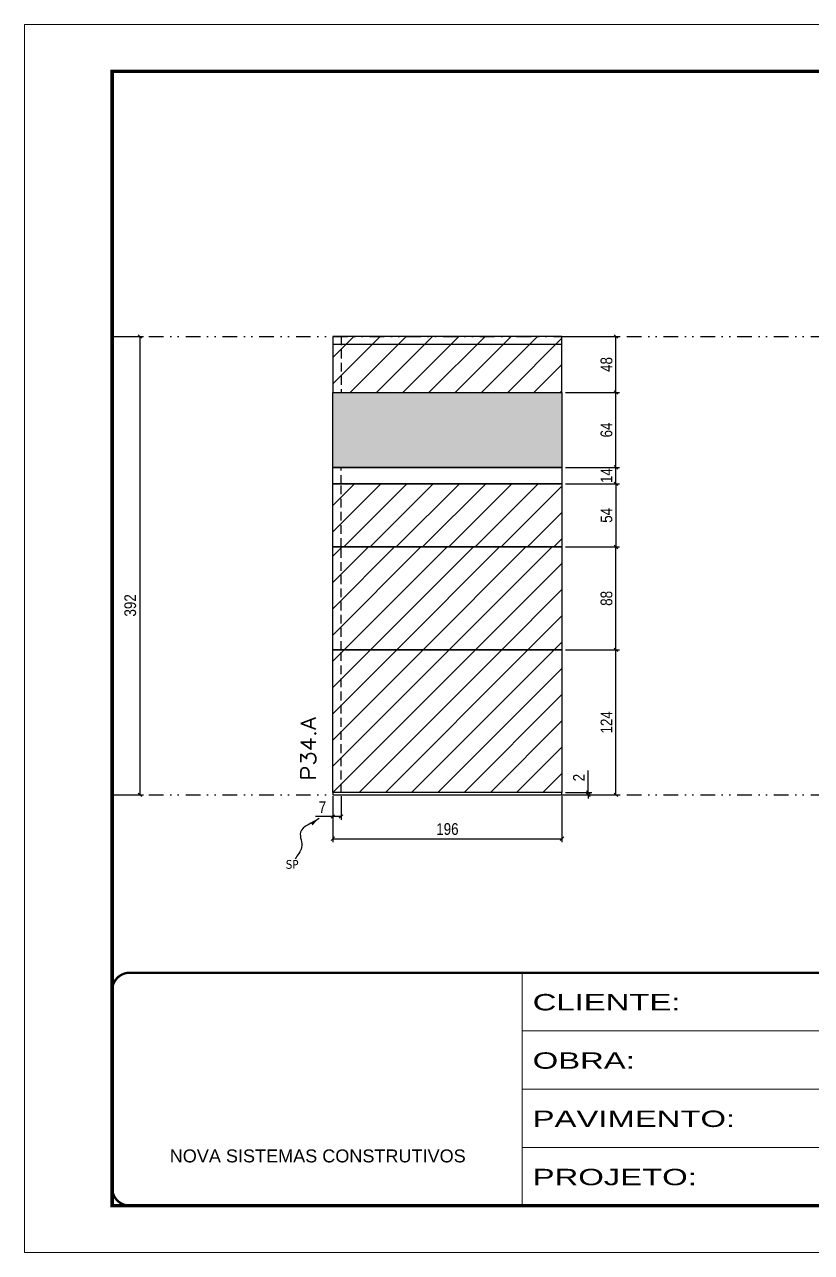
# Model space of a CAD drawing. Extents: x 28748 to 35002, y 14885 to 43501.
# Drawn here: x 31932 to 32605, y 26371 to 27421 of the extents above; entities that cross this region are included whole.
import ezdxf

# ---------------------------------------------------------------- set-up
doc = ezdxf.new("R2010")
doc.units = 0
for name, pattern in [('CONTINUO', [0]), ('DASHED', [0.75, 0.5, -0.25]), ('DIVIDE2', [0.625, 0.25, -0.125, 0, -0.125, 0, -0.125]), ('HIDDEN', [0.375, 0.25, -0.125])]:
    doc.linetypes.add(name, pattern=pattern)
for name, color, linetype in [('COTA', 241, 'Continuous'), ('Nível', 160, 'Continuous'), ('Painéis', 200, 'Continuous'), ('SARR_2.2x7', 40, 'Continuous'), ('Sarrafo de Pressão', 42, 'HIDDEN'), ('texto', 7, 'Continuous')]:
    doc.layers.add(name, color=color, linetype=linetype)
for name, color, linetype, lineweight in [('Folhas', 255, 'Continuous', 9), ('Hachura', 251, 'Continuous', 9), ('SARRAFO DE PRESSAO', 251, 'DASHED', 9), ('Texto Seção', 7, 'Continuous', 15)]:
    doc.layers.add(name, color=color, linetype=linetype, lineweight=lineweight)
doc.styles.add('ARIAL', font='arial.ttf')
doc.styles.add('COTA TECNICA', font='techl___.ttf', dxfattribs={"height": 10})
doc.styles.add('COTA TECNICA-50', font='techl___.ttf', dxfattribs={"height": 10})
doc.styles.add('REGUA-120', font='ROMANS.shx', dxfattribs={"height": 15})
doc.styles.get("Standard").update_dxf_attribs({"font": 'arial.ttf'})
doc.styles.add('Tecnologia', font='')
doc.styles.get('Tecnologia').set_extended_font_data('Forgotten Futurist')
doc.dimstyles.new('COTA PAINEL-50', dxfattribs={"dimtxt": 10, "dimasz": 3, "dimexe": 3, "dimexo": 3, "dimgap": 3, "dimtad": 1, "dimdec": 1, "dimzin": 12, "dimdsep": 46, "dimtxsty": 'COTA TECNICA-50', "dimblk1": 'OBLIQUE', "dimblk2": 'OBLIQUE', "dimsah": 1, "dimcen": 0.9, "dimclrd": 4, "dimclre": 4, "dimclrt": 240, "dimadec": 1, "dimazin": 3, "dimtfac": 1, "dimtdec": 1, "dimtmove": 0, "dimatfit": 3, "dimfxl": 1, "dimtolj": 1, "dimtzin": 12, "dimarcsym": 0})
doc.dimstyles.new('PAINEL', dxfattribs={"dimtxt": 10, "dimasz": 3, "dimexe": 3, "dimexo": 3, "dimgap": 3, "dimtad": 1, "dimdec": 1, "dimzin": 12, "dimdsep": 46, "dimtxsty": 'COTA TECNICA', "dimblk1": 'OBLIQUE', "dimblk2": 'OBLIQUE', "dimsah": 1, "dimcen": 0.9, "dimclrd": 4, "dimclre": 4, "dimclrt": 240, "dimadec": 1, "dimazin": 3, "dimtfac": 1, "dimtdec": 1, "dimtmove": 0, "dimatfit": 3, "dimfxl": 1, "dimtolj": 1, "dimtzin": 12, "dimarcsym": 0})
doc.dimstyles.get("Standard").update_dxf_attribs({"dimtxt": 0.18, "dimasz": 0.18, "dimexe": 0.18, "dimexo": 0.0625, "dimgap": 0.09, "dimtad": 0, "dimtih": 1, "dimtoh": 1, "dimdec": 4, "dimzin": 0, "dimdsep": 46, "dimtxsty": 'Standard', "dimcen": 0.09, "dimadec": 0, "dimazin": 0, "dimtfac": 1, "dimtdec": 4, "dimtofl": 0, "dimtmove": 0, "dimatfit": 3, "dimfxl": 1, "dimtolj": 1, "dimtzin": 0, "dimarcsym": 0})
pattern_1 = [(45, (-97089.158, -2076.637), (-11.2253202, 11.2253202), [])]

# ---------------------------------------------------------------- blocks, each defined once
blk = doc.blocks.new('9999999999')
at = {"color": 30, "linetype": 'CONTINUO'}
for p, q in [((98564.6, 34230.2), (98564.6, 34429.4)), ((98564.6, 34379.6), (99584, 34379.6)), ((98564.6, 34329.8), (99488, 34329.8)), ((98564.6, 34280), (99488, 34280))]:
    blk.add_line(p, q, dxfattribs=at)
at = {"color": 30, "linetype": 'CONTINUO', "const_width": 2}
blk.add_lwpolyline([(99584, 34230.2), (99584, 34414.4, 0.414214), (99569, 34429.4), (98229, 34429.4, 0.414214), (98214, 34414.4), (98214, 34245.2, 0.414214), (98229, 34230.2), (99584, 34230.2)], format="xyb", dxfattribs=at)
at = {"layer": 'Folhas'}
blk.add_lwpolyline([(98139, 34190.2), (99624, 34190.2), (99624, 35240.2), (98139, 35240.2)], close=True, dxfattribs=at)
at = {"layer": 'Folhas', "color": 30, "const_width": 3}
blk.add_lwpolyline([(98214, 34230.2), (99584, 34230.2), (99584, 35200.2), (98214, 35200.2)], close=True, dxfattribs=at)
at = {"color": 7, "linetype": 'Continuous', "ltscale": 5, "style": 'ARIAL'}
blk.add_text('NOVA SISTEMAS CONSTRUTIVOS', height=11.059, dxfattribs=at).set_placement((98263.2, 34267.2))
at = {"layer": 'Folhas', "color": 7, "style": 'Tecnologia', "width": 1.5}
for s, p in [('CLIENTE:', (98573.7, 34397.2)), ('OBRA:', (98573.7, 34347.3)), ('PAVIMENTO:', (98573.7, 34297.5)), ('PROJETO:', (98573.7, 34247.7))]:
    blk.add_text(s, height=14, dxfattribs=at).set_placement(p)
blk = doc.blocks.new('_Oblique')
at = {"color": 0, "linetype": 'ByBlock', "lineweight": -2}
blk.add_line((-0.5, -0.5), (0.5, 0.5), dxfattribs=at)
blk = doc.blocks.new('*D1090')
at = {"layer": 'COTA', "color": 4, "linetype": 'ByBlock', "lineweight": -2, "transparency": 16777216}
for p, q in [((32009.8, 27154), (32033.6, 27154)), ((32030.6, 27154), (32030.6, 26762)), ((32009.8, 26762), (32033.6, 26762))]:
    blk.add_line(p, q, dxfattribs=at)
at = {"layer": 'Defpoints', "color": 0, "linetype": 'ByBlock', "transparency": 16777216}
for p in [(32006.8, 27154), (32006.8, 26762), (32030.6, 26762)]:
    blk.add_point(p, dxfattribs=at)
at = {"layer": 'COTA', "color": 4, "linetype": 'ByBlock', "lineweight": -2, "transparency": 16777216, "xscale": 3, "yscale": 3, "zscale": 3}
for p, rotation in [((32030.6, 27154), 90), ((32030.6, 26762), 270)]:
    blk.add_blockref('_Oblique', p, dxfattribs=dict(at, rotation=rotation))
at = {"layer": 'COTA', "color": 240, "linetype": 'ByBlock', "transparency": 16777216, "insert": (32022.3, 26924), "char_height": 10, "attachment_point": 5, "rotation": 90, "style": 'COTA TECNICA'}
blk.add_mtext('\\A1;392', dxfattribs=at)
blk = doc.blocks.new('*D1091')
at = {"layer": 'COTA', "color": 4, "lineweight": -2, "transparency": 16777216}
for p, q in [((32195.6, 26761), (32195.6, 26721.5)), ((32391.6, 26761), (32391.6, 26721.5)), ((32195.6, 26724.5), (32391.6, 26724.5))]:
    blk.add_line(p, q, dxfattribs=at)
at = {"layer": 'Defpoints', "color": 0, "transparency": 16777216}
for p in [(32195.6, 26764), (32391.6, 26764), (32391.6, 26724.5)]:
    blk.add_point(p, dxfattribs=at)
at = {"layer": 'COTA', "color": 4, "lineweight": -2, "transparency": 16777216, "xscale": 3, "yscale": 3, "zscale": 3, "rotation": 180}
blk.add_blockref('_Oblique', (32195.6, 26724.5), dxfattribs=at)
at = {"layer": 'COTA', "color": 4, "lineweight": -2, "transparency": 16777216, "xscale": 3, "yscale": 3, "zscale": 3}
blk.add_blockref('_Oblique', (32391.6, 26724.5), dxfattribs=at)
at = {"layer": 'COTA', "color": 240, "transparency": 16777216, "insert": (32293.6, 26732.7), "char_height": 10, "attachment_point": 5, "style": 'COTA TECNICA'}
blk.add_mtext('\\A1;196', dxfattribs=at)
blk = doc.blocks.new('*D1092')
at = {"layer": 'COTA', "color": 4, "lineweight": -2, "transparency": 16777216}
for p, q in [((32394.6, 27106), (32440.8, 27106)), ((32437.8, 27042), (32437.8, 27106)), ((32394.6, 27042), (32440.8, 27042))]:
    blk.add_line(p, q, dxfattribs=at)
at = {"layer": 'Defpoints', "color": 0, "transparency": 16777216}
for p in [(32391.6, 27106), (32437.8, 27106), (32391.6, 27042)]:
    blk.add_point(p, dxfattribs=at)
at = {"layer": 'COTA', "color": 4, "lineweight": -2, "transparency": 16777216, "xscale": 3, "yscale": 3, "zscale": 3}
for p, rotation in [((32437.8, 27106), 90), ((32437.8, 27042), 270)]:
    blk.add_blockref('_Oblique', p, dxfattribs=dict(at, rotation=rotation))
at = {"layer": 'COTA', "color": 240, "transparency": 16777216, "insert": (32429.7, 27074), "char_height": 10, "attachment_point": 5, "rotation": 90, "style": 'COTA TECNICA'}
blk.add_mtext('\\A1;64', dxfattribs=at)
blk = doc.blocks.new('*D1093')
at = {"layer": 'COTA', "color": 4, "lineweight": -2, "transparency": 16777216}
for p, q in [((32195.6, 26759), (32195.6, 26740.5)), ((32202.6, 26761), (32202.6, 26740.5)), ((32195.6, 26743.5), (32180.8, 26743.5)), ((32202.6, 26743.5), (32195.6, 26743.5))]:
    blk.add_line(p, q, dxfattribs=at)
at = {"layer": 'Defpoints', "color": 0, "transparency": 16777216}
for p in [(32195.6, 26762), (32202.6, 26764), (32195.6, 26743.5)]:
    blk.add_point(p, dxfattribs=at)
at = {"layer": 'COTA', "color": 4, "lineweight": -2, "transparency": 16777216, "xscale": 3, "yscale": 3, "zscale": 3, "rotation": 180}
blk.add_blockref('_Oblique', (32195.6, 26743.5), dxfattribs=at)
at = {"layer": 'COTA', "color": 4, "lineweight": -2, "transparency": 16777216, "xscale": 3, "yscale": 3, "zscale": 3}
blk.add_blockref('_Oblique', (32202.6, 26743.5), dxfattribs=at)
at = {"layer": 'COTA', "color": 240, "transparency": 16777216, "insert": (32186.7, 26751.5), "char_height": 10, "attachment_point": 5, "style": 'COTA TECNICA-50'}
blk.add_mtext('\\A1;7', dxfattribs=at)
blk = doc.blocks.new('*D1094')
at = {"layer": 'COTA', "color": 4, "lineweight": -2, "transparency": 16777216}
for p, q in [((32394.6, 26886), (32440.8, 26886)), ((32437.8, 26762), (32437.8, 26886)), ((32394.6, 26762), (32440.8, 26762))]:
    blk.add_line(p, q, dxfattribs=at)
at = {"layer": 'Defpoints', "color": 0, "transparency": 16777216}
for p in [(32391.6, 26886), (32437.8, 26886), (32391.6, 26762)]:
    blk.add_point(p, dxfattribs=at)
at = {"layer": 'COTA', "color": 4, "lineweight": -2, "transparency": 16777216, "xscale": 3, "yscale": 3, "zscale": 3}
for p, rotation in [((32437.8, 26886), 90), ((32437.8, 26762), 270)]:
    blk.add_blockref('_Oblique', p, dxfattribs=dict(at, rotation=rotation))
at = {"layer": 'COTA', "color": 240, "transparency": 16777216, "insert": (32429.7, 26824), "char_height": 10, "attachment_point": 5, "rotation": 90, "style": 'COTA TECNICA-50'}
blk.add_mtext('\\A1;124', dxfattribs=at)
blk = doc.blocks.new('*D1095')
at = {"layer": 'COTA', "color": 4, "lineweight": -2, "transparency": 16777216}
for p, q in [((32414.1, 26764), (32414.1, 26782.8)), ((32394.6, 26764), (32417.1, 26764)), ((32394.6, 26762), (32417.1, 26762)), ((32414.1, 26762), (32414.1, 26764)), ((32414.1, 26762), (32414.1, 26759))]:
    blk.add_line(p, q, dxfattribs=at)
at = {"layer": 'Defpoints', "color": 0, "transparency": 16777216}
for p in [(32391.6, 26764), (32391.6, 26762), (32414.1, 26762)]:
    blk.add_point(p, dxfattribs=at)
at = {"layer": 'COTA', "color": 4, "lineweight": -2, "transparency": 16777216, "xscale": 3, "yscale": 3, "zscale": 3}
for p, rotation in [((32414.1, 26764), 270), ((32414.1, 26762), 90)]:
    blk.add_blockref('_Oblique', p, dxfattribs=dict(at, rotation=rotation))
at = {"layer": 'COTA', "color": 240, "transparency": 16777216, "insert": (32406.1, 26776.7), "char_height": 10, "attachment_point": 5, "rotation": 90, "style": 'COTA TECNICA-50'}
blk.add_mtext('\\A1;2', dxfattribs=at)
blk = doc.blocks.new('*D1096')
at = {"layer": 'COTA', "color": 4, "linetype": 'ByBlock', "lineweight": -2, "transparency": 16777216}
for p, q in [((32394.6, 26974), (32440.8, 26974)), ((32437.8, 26886), (32437.8, 26974)), ((32394.6, 26886), (32440.8, 26886))]:
    blk.add_line(p, q, dxfattribs=at)
at = {"layer": 'Defpoints', "color": 0, "linetype": 'ByBlock', "transparency": 16777216}
for p in [(32391.6, 26974), (32437.8, 26974), (32391.6, 26886)]:
    blk.add_point(p, dxfattribs=at)
at = {"layer": 'COTA', "color": 4, "linetype": 'ByBlock', "lineweight": -2, "transparency": 16777216, "xscale": 3, "yscale": 3, "zscale": 3}
for p, rotation in [((32437.8, 26974), 90), ((32437.8, 26886), 270)]:
    blk.add_blockref('_Oblique', p, dxfattribs=dict(at, rotation=rotation))
at = {"layer": 'COTA', "color": 240, "linetype": 'ByBlock', "transparency": 16777216, "insert": (32429.7, 26930), "char_height": 10, "attachment_point": 5, "rotation": 90, "style": 'COTA TECNICA'}
blk.add_mtext('\\A1;88', dxfattribs=at)
blk = doc.blocks.new('*D1417')
at = {"layer": 'COTA', "color": 4, "lineweight": -2, "transparency": 16777216}
for p, q in [((32394.6, 27154), (32440.8, 27154)), ((32437.8, 27106), (32437.8, 27154)), ((32394.6, 27106), (32440.8, 27106))]:
    blk.add_line(p, q, dxfattribs=at)
at = {"layer": 'Defpoints', "color": 0, "transparency": 16777216}
for p in [(32391.6, 27154), (32437.8, 27154), (32391.6, 27106)]:
    blk.add_point(p, dxfattribs=at)
at = {"layer": 'COTA', "color": 4, "lineweight": -2, "transparency": 16777216, "xscale": 3, "yscale": 3, "zscale": 3}
for p, rotation in [((32437.8, 27154), 90), ((32437.8, 27106), 270)]:
    blk.add_blockref('_Oblique', p, dxfattribs=dict(at, rotation=rotation))
at = {"layer": 'COTA', "color": 240, "transparency": 16777216, "insert": (32429.7, 27130), "char_height": 10, "attachment_point": 5, "rotation": 90, "style": 'COTA TECNICA-50'}
blk.add_mtext('\\A1;48', dxfattribs=at)
blk = doc.blocks.new('*D2378')
at = {"layer": 'COTA', "color": 4, "lineweight": -2, "transparency": 16777216}
for p, q in [((32394.6, 27028), (32440.8, 27028)), ((32437.8, 27028), (32437.8, 26974)), ((32394.6, 26974), (32440.8, 26974))]:
    blk.add_line(p, q, dxfattribs=at)
at = {"layer": 'Defpoints', "color": 0, "transparency": 16777216}
for p in [(32391.6, 27028), (32391.6, 26974), (32437.8, 26974)]:
    blk.add_point(p, dxfattribs=at)
at = {"layer": 'COTA', "color": 4, "lineweight": -2, "transparency": 16777216, "xscale": 3, "yscale": 3, "zscale": 3}
for p, rotation in [((32437.8, 27028), 90), ((32437.8, 26974), 270)]:
    blk.add_blockref('_Oblique', p, dxfattribs=dict(at, rotation=rotation))
at = {"layer": 'COTA', "color": 240, "transparency": 16777216, "insert": (32429.7, 27001), "char_height": 10, "attachment_point": 5, "rotation": 90, "style": 'COTA TECNICA'}
blk.add_mtext('\\A1;54', dxfattribs=at)
blk = doc.blocks.new('*D2583')
at = {"layer": 'COTA', "color": 4, "lineweight": -2, "transparency": 16777216}
for p, q in [((32394.6, 27042), (32440.8, 27042)), ((32437.8, 27028), (32437.8, 27042)), ((32394.6, 27028), (32440.8, 27028))]:
    blk.add_line(p, q, dxfattribs=at)
at = {"layer": 'Defpoints', "color": 0, "transparency": 16777216}
for p in [(32391.6, 27042), (32437.8, 27042), (32391.6, 27028)]:
    blk.add_point(p, dxfattribs=at)
at = {"layer": 'COTA', "color": 4, "lineweight": -2, "transparency": 16777216, "xscale": 3, "yscale": 3, "zscale": 3}
for p, rotation in [((32437.8, 27042), 90), ((32437.8, 27028), 270)]:
    blk.add_blockref('_Oblique', p, dxfattribs=dict(at, rotation=rotation))
at = {"layer": 'COTA', "color": 240, "transparency": 16777216, "insert": (32429.7, 27035), "char_height": 10, "attachment_point": 5, "rotation": 90, "style": 'COTA TECNICA'}
blk.add_mtext('\\A1;14', dxfattribs=at)

msp = doc.modelspace()

# ---------------------------------------------------------------- hatches: boundary and pattern name
at = {"layer": 'COTA', "linetype": 'ByBlock'}
h = msp.add_hatch(dxfattribs=at)
h.set_pattern_fill('AR-CONC', color=256, scale=0.03)
h.set_pattern_definition([(50, (-99216.2034, -2071.4368), (5.46554007, -0.47817257), [0.5715, -6.2865]), (355, (-99216.2034, -2071.437), (-1.05730264, 5.73170536), [0.4572, -5.02921753]), (100.4514447, (-99215.748, -2071.4766), (4.40823741, 5.25353256), [0.48570026, -5.34270734]), (46.1842, (-99216.2034, -2069.913), (8.13237123, -1.26126984), [0.85725, -9.42975]), (96.6355576, (-99215.526, -2070.018), (7.122124, 7.42278374), [0.7285507, -8.01406824]), (351.184151, (-99216.203, -2069.913), (7.122124, 7.42278374), [0.685799, -7.54379196]), (21, (-99215.4414, -2070.2938), (4.54843174, -3.06795595), [0.5715, -6.2865]), (326, (-99215.4414, -2070.294), (1.85406085, 5.52563898), [0.4572, -5.0292]), (71.451445, (-99215.0623, -2070.5494), (6.40249258, 2.45768307), [0.48570026, -5.34269813]), (37.5, (-99216.2034, -2071.4368), (0.092658098, 2.536651166), [0, -4.96824, 0, -5.1054, 0, -5.04825]), (7.5, (-99216.2034, -2071.4368), (2.004589875, 3.005417245), [0, -2.91084, 0, -4.85394, 0, -1.92405]), (327.5, (-99217.9026, -2071.4368), (4.067717855, -0.17186232), [0, -1.905, 0, -5.9436, 0, -7.8867]), (317.5, (-99218.6646, -2071.4368), (4.44387544, 0.76279473), [0, -2.4765, 0, -3.94716, 0, -5.6007])])
h.paths.add_polyline_path([(32391.58, 27041.98), (32195.58, 27041.98), (32195.58, 27105.98), (32391.58, 27105.98)])
at = {"layer": 'Hachura', "linetype": 'ByBlock'}
h = msp.add_hatch(dxfattribs=at)
h.set_pattern_fill('ANSI31', color=256, scale=5)
h.set_pattern_definition([(45, (28982.809, 33285.16), (-11.22532, 11.22532), [])])
h.paths.add_polyline_path([(32391.58, 27105.98), (32391.58, 27153.98), (32195.58, 27153.98), (32195.58, 27105.98)])
at = {"layer": 'Hachura'}
h = msp.add_hatch(dxfattribs=at)
h.set_pattern_fill('ANSI31', color=256, scale=5)
h.paths.add_polyline_path([(32195.58, 27027.98), (32195.58, 26973.98), (32391.58, 26973.98), (32391.58, 27027.98)])
at = {"layer": 'Hachura', "linetype": 'ByBlock'}
h = msp.add_hatch(dxfattribs=at)
h.set_pattern_fill('ANSI31', color=256, scale=5)
h.set_pattern_definition(pattern_1)
h.paths.add_polyline_path([(32195.58, 26973.98), (32195.58, 26885.98), (32391.58, 26885.98), (32391.58, 26973.98)])
h = msp.add_hatch(dxfattribs=at)
h.set_pattern_fill('ANSI31', color=256, scale=5)
h.set_pattern_definition(pattern_1)
h.paths.add_polyline_path([(32391.58, 26885.98), (32195.58, 26885.98), (32195.58, 26763.98), (32391.58, 26763.98)])

# ---------------------------------------------------------------- linework, layer by layer
at = {"layer": 'COTA', "linetype": 'ByBlock'}
msp.add_lwpolyline([(32391.58, 27041.98), (32195.58, 27041.98), (32195.58, 27105.98), (32391.58, 27105.98)], close=True, dxfattribs=at)
at = {"layer": 'Nível', "color": 4, "linetype": 'DIVIDE2', "ltscale": 50}
for p, q in [((32006.84, 27153.98), (33376.84, 27153.98)), ((32006.84, 26761.98), (33376.84, 26761.98))]:
    msp.add_line(p, q, dxfattribs=at)
at = {"layer": 'Painéis'}
for p, q in [((32391.58, 27153.98), (32195.58, 27153.98)), ((32195.58, 27153.98), (32195.58, 27105.98)), ((32391.58, 27105.98), (32391.58, 27153.98)), ((32195.58, 27105.98), (32391.58, 27105.98)), ((32195.58, 27027.98), (32391.58, 27027.98)), ((32195.58, 26973.98), (32195.58, 27027.98)), ((32391.58, 27027.98), (32391.58, 26973.98)), ((32391.58, 26973.98), (32195.58, 26973.98)), ((32195.58, 26885.98), (32195.58, 26973.98)), ((32195.58, 26973.98), (32391.58, 26973.98)), ((32391.58, 26973.98), (32195.58, 26973.98)), ((32391.58, 26973.98), (32391.58, 26885.98)), ((32391.58, 26885.98), (32195.58, 26885.98))]:
    msp.add_line(p, q, dxfattribs=at)
at = {"layer": 'Painéis', "linetype": 'ByBlock'}
msp.add_line((32195.58, 26973.98), (32391.58, 26973.98), dxfattribs=at)
at = {"layer": 'Painéis'}
for points in [[(32195.58, 27041.98), (32391.58, 27041.98), (32391.58, 27027.98), (32195.58, 27027.98)], [(32391.58, 26763.98), (32195.58, 26763.98), (32195.58, 26885.98), (32391.58, 26885.98)], [(32391.58, 26763.98), (32195.58, 26763.98), (32195.58, 26761.98), (32391.58, 26761.98)]]:
    msp.add_lwpolyline(points, close=True, dxfattribs=at)
at = {"layer": 'SARR_2.2x7'}
msp.add_line((32391.58, 27146.98), (32195.58, 27146.98), dxfattribs=at)
at = {"layer": 'Sarrafo de Pressão', "ltscale": 30}
for p, q in [((32202.58, 27153.98), (32202.58, 27105.98)), ((32202.58, 27027.98), (32202.58, 27041.98)), ((32202.58, 26973.98), (32202.58, 27027.98)), ((32202.58, 26885.98), (32202.58, 26973.98)), ((32202.58, 26973.98), (32202.58, 26973.98)), ((32202.58, 26763.98), (32202.58, 26885.98))]:
    msp.add_line(p, q, dxfattribs=at)

# ---------------------------------------------------------------- block references
at = {"layer": 'SARRAFO DE PRESSAO', "color": 6, "linetype": 'ByBlock'}
msp.add_blockref('9999999999', (-66207.14, -7819.51), dxfattribs=at)

# ---------------------------------------------------------------- texts
at = {"layer": 'texto', "color": 0, "insert": (32160.8, 26702.48), "char_height": 7.5, "attachment_point": 5}
msp.add_mtext('{\\fTahoma|b0|i0|c0|p34;\\C4;SP}', dxfattribs=at)
at = {"layer": 'Texto Seção', "style": 'REGUA-120', "width": 1.1}
msp.add_text('P34.A', height=13, rotation=90, dxfattribs=at).set_placement((32181.11, 26774.04))

# ---------------------------------------------------------------- dimensions: what is measured, and where the dimension line sits
at = {"layer": 'COTA', "linetype": 'ByBlock'}
dim = msp.add_linear_dim(base=(32030.56, 26761.98), p1=(32006.84, 27153.98), p2=(32006.84, 26761.98), angle=90, dimstyle='PAINEL', dxfattribs=at)
dim.commit()
dim.dimension.update_dxf_attribs({"geometry": '*D1090', "text_midpoint": (32030.56, 26923.98), "dimtype": 160})
at = {"layer": 'COTA'}
for base, p1, p2, angle, dimstyle, picture, middle in [((32437.82, 27153.98), (32391.58, 27105.98), (32391.58, 27153.98), 90, 'COTA PAINEL-50', '*D1417', (32429.72, 27129.98)), ((32437.82, 26973.98), (32391.58, 27027.98), (32391.58, 26973.98), 90, 'PAINEL', '*D2378', (32429.71, 27000.98)), ((32437.82, 26885.98), (32391.58, 26761.98), (32391.58, 26885.98), 90, 'COTA PAINEL-50', '*D1094', (32429.74, 26823.98)), ((32195.58, 26743.47), (32202.58, 26763.98), (32195.58, 26761.98), 180, 'COTA PAINEL-50', '*D1093', (32186.71, 26751.54))]:
    dim = msp.add_linear_dim(base=base, p1=p1, p2=p2, angle=angle, dimstyle=dimstyle, dxfattribs=at)
    dim.commit()
    dim.dimension.update_dxf_attribs({"geometry": picture, "text_midpoint": middle})
dim = msp.add_linear_dim(base=(32437.82, 27105.98), p1=(32391.58, 27041.98), p2=(32391.58, 27105.98), angle=90, dimstyle='PAINEL', override={"dimarcsym": 2}, dxfattribs=at)
dim.commit()
dim.dimension.update_dxf_attribs({"geometry": '*D1092', "text_midpoint": (32437.82, 27073.98), "dimtype": 160})
for base, p1, p2, dimstyle, picture, middle in [((32437.82, 27041.98), (32391.58, 27027.98), (32391.58, 27041.98), 'PAINEL', '*D2583', (32437.82, 27034.98)), ((32414.1, 26761.98), (32391.58, 26763.98), (32391.58, 26761.98), 'COTA PAINEL-50', '*D1095', (32414.1, 26776.72))]:
    dim = msp.add_linear_dim(base=base, p1=p1, p2=p2, angle=90, dimstyle=dimstyle, dxfattribs=at)
    dim.commit()
    dim.dimension.update_dxf_attribs({"geometry": picture, "text_midpoint": middle, "dimtype": 160})
at = {"layer": 'COTA', "linetype": 'ByBlock'}
dim = msp.add_linear_dim(base=(32437.82, 26973.98), p1=(32391.58, 26885.98), p2=(32391.58, 26973.98), angle=90, dimstyle='PAINEL', dxfattribs=at)
dim.commit()
dim.dimension.update_dxf_attribs({"geometry": '*D1096', "text_midpoint": (32429.72, 26929.98)})
at = {"layer": 'COTA'}
dim = msp.add_linear_dim(base=(32391.58, 26724.52), p1=(32195.58, 26763.98), p2=(32391.58, 26763.98), dimstyle='PAINEL', override={"dimarcsym": 2}, dxfattribs=at)
dim.commit()
dim.dimension.update_dxf_attribs({"geometry": '*D1091', "text_midpoint": (32293.58, 26732.66)})

# ---------------------------------------------------------------- leaders
at = {"layer": 'COTA', "path_type": 1}
msp.add_leader([(32183.75, 26741.8), (32167.96, 26729.96), (32168.89, 26716.95), (32163.34, 26707.17)], dimstyle='Standard', override={"dimasz": 8}, dxfattribs=at)

doc.saveas('drawing.dxf')
